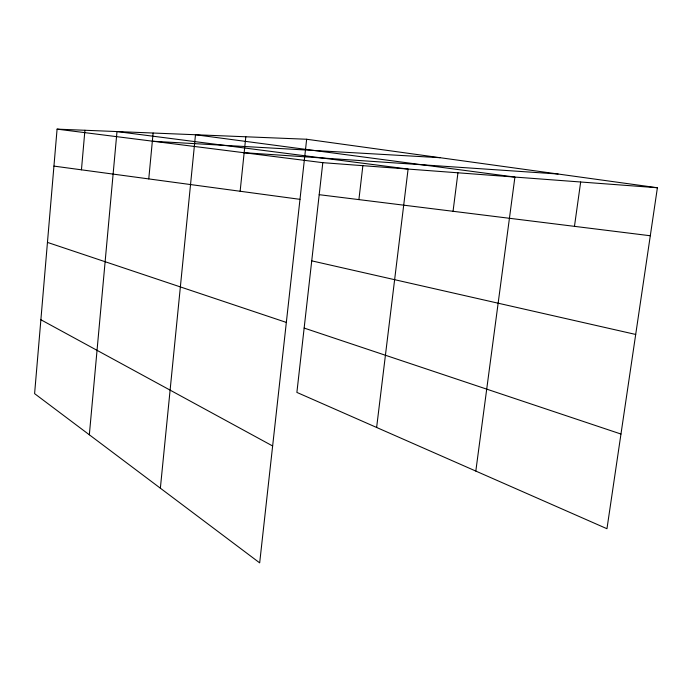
<?xml version="1.0" encoding="UTF-8"?>
<svg xmlns="http://www.w3.org/2000/svg" width="692" height="692" viewBox="0 0 692 692"><rect width="100%" height="100%" fill="white"/><g stroke="black" fill="none" stroke-linecap="round" stroke-linejoin="round"><path stroke-width="1.04" d="M306.651 139.248L57.081 129.136L34.6 393.636L259.673 562.864L306.651 139.248L657.4 187.748L606.962 528.723L296.885 392.416L322.809 162.672L657.4 187.748M81.448 169.825L84.926 130.269M89.337 434.792L116.991 131.566L408.098 169.064L376.63 427.474M148.763 178.917L153.122 133.028M160.362 488.197L195.481 134.75L514.909 177.074L475.819 471.07M240.133 191.251L245.824 136.782M358.897 199.607L362.868 165.673M453.052 211.285L457.94 172.801M574.464 226.345L580.666 181.996M153.243 141.272L440.103 157.698M243.195 152.629L558.089 174.012M319.202 194.686L650.298 235.756M57.081 129.136L322.809 162.672M53.941 166.106L299.991 199.339M311.737 260.849L635.697 334.452M304.151 328.069L620.966 434.04M47.454 242.399L286.341 322.42M40.88 319.747L272.639 445.977"/></g></svg>
